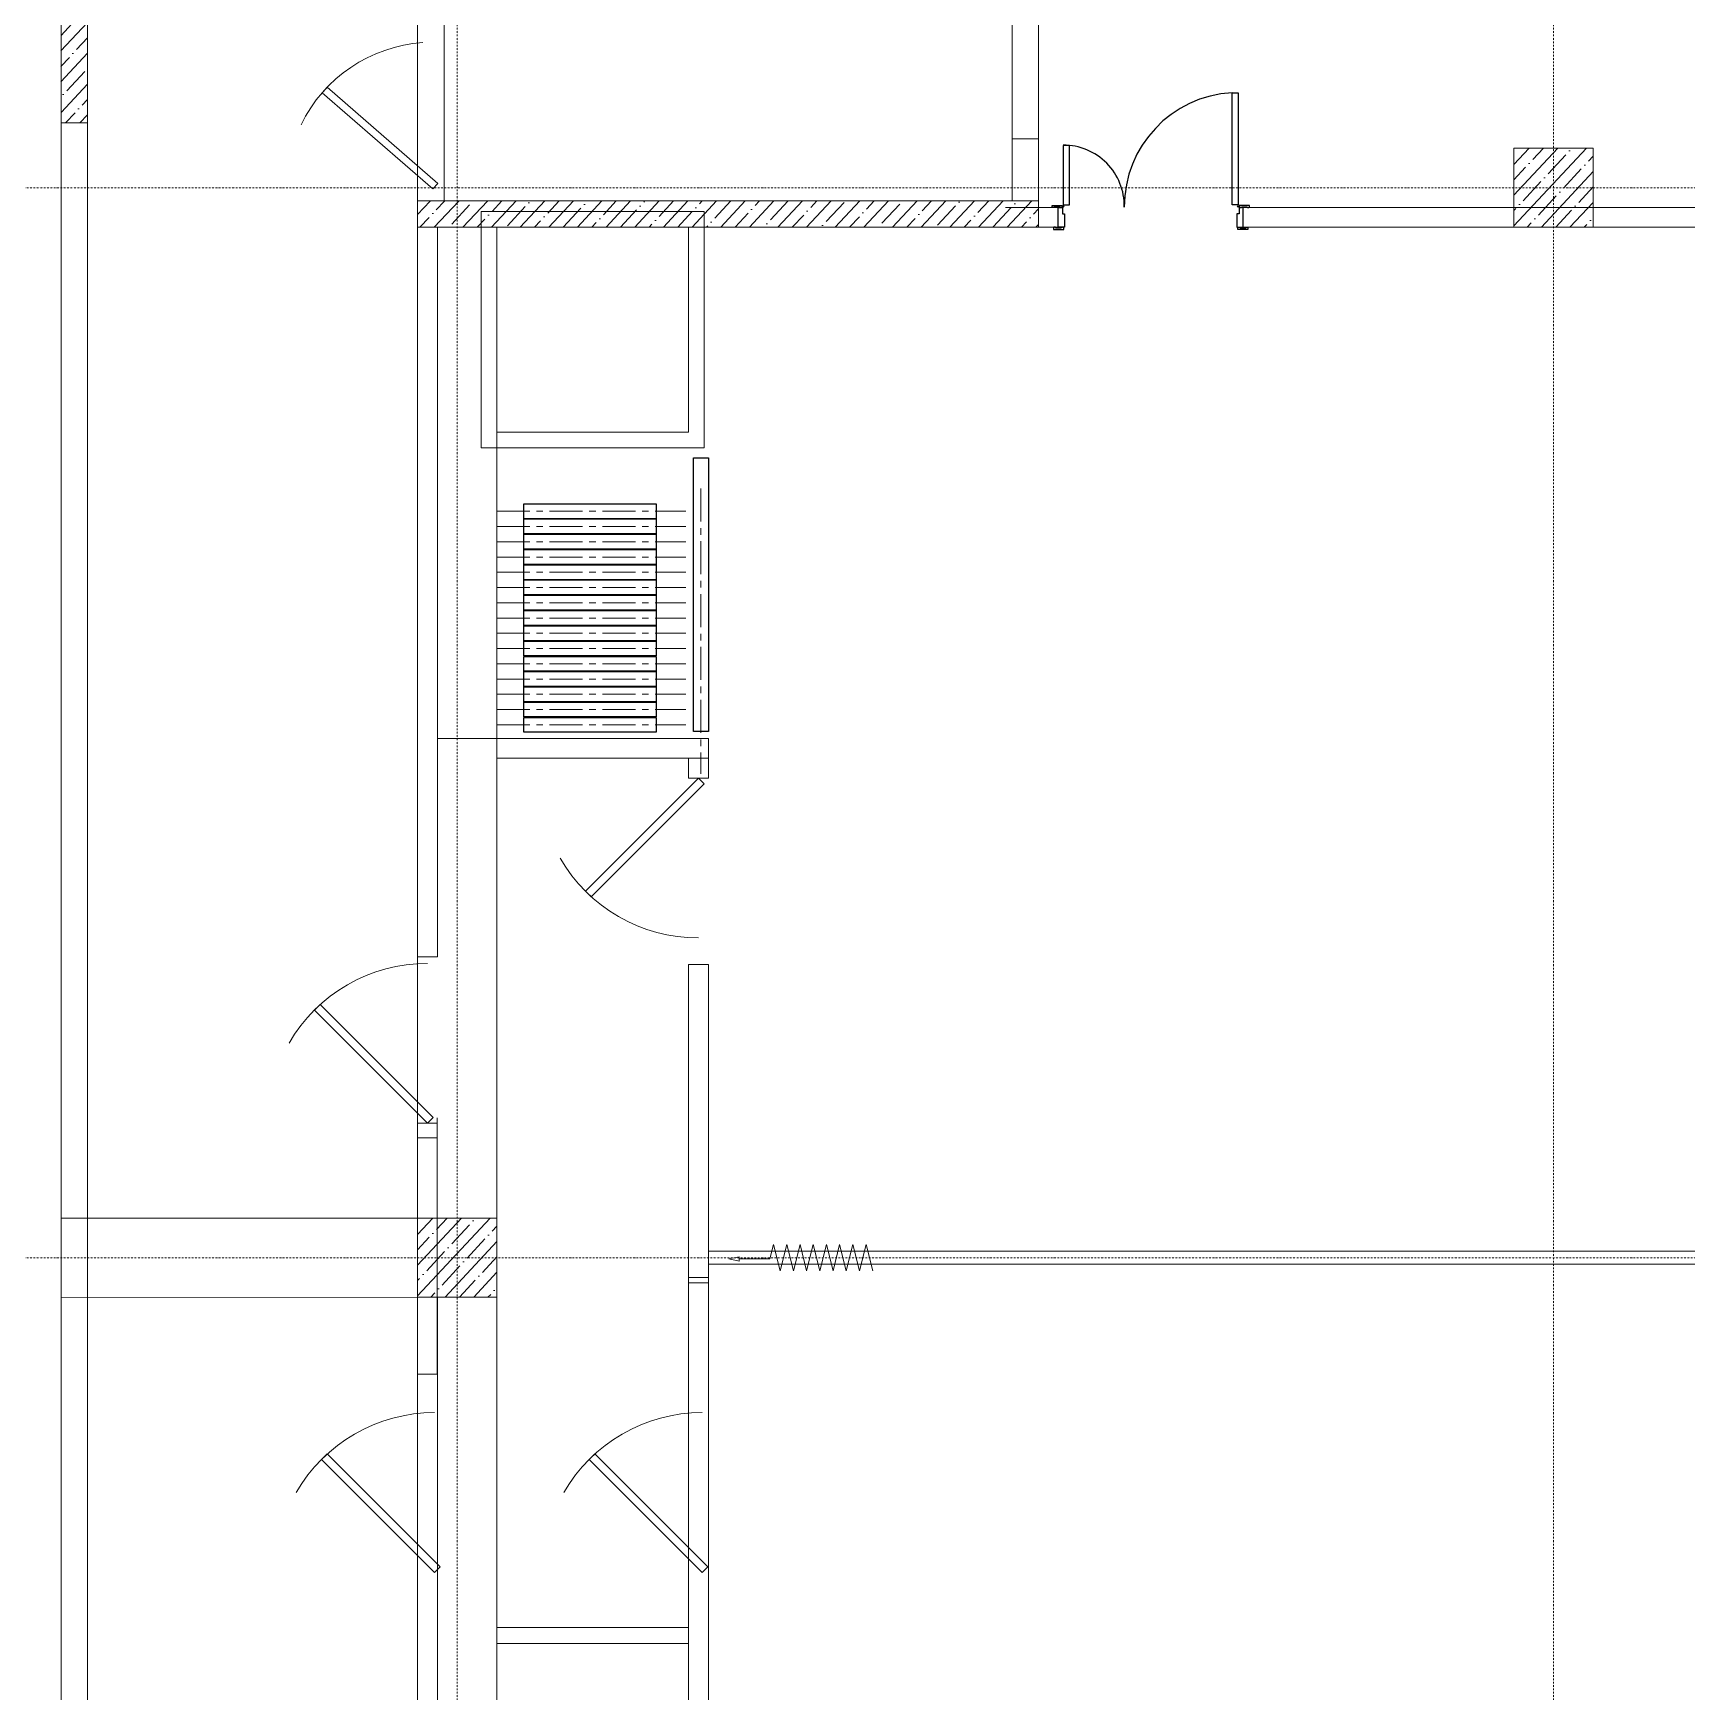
# Model space of a CAD drawing. Header units: millimetres. Extents: x -798 to 124478, y -405 to 121556.
# Drawn here: x 9167 to 21687, y 74892 to 87449 of the extents above; entities that cross this region are included whole.
import ezdxf

# ---------------------------------------------------------------- set-up
doc = ezdxf.new("R2010")
doc.units = ezdxf.units.MM
doc.linetypes.add('CENTER', pattern=[2, 1.25, -0.25, 0.25, -0.25])
doc.linetypes.add('Strichpunkt', pattern=[25.4, 12.7, -6.35, 0, -6.35])
for name, color, linetype, lineweight in [('A-AXES', 40, 'CENTER', 5), ('A-DOOR', 4, 'Continuous', 18), ('A-Hatch', 253, 'Continuous', 9), ('A-SLAB', 103, 'Continuous', 20), ('A-WALL-BRC', 30, 'Continuous', 13), ('A-WALL-BRCK', 5, 'Continuous', 9), ('A-WALL-CONC', 4, 'Continuous', 13), ('A-WALL-GVL', 5, 'Continuous', 13), ('concreet', 5, 'Continuous', 15), ('LWA', 9, 'Continuous', 0)]:
    doc.layers.add(name, color=color, linetype=linetype, lineweight=lineweight)
doc.layers.add('A-WALL-MOVALE', color=135, linetype='Continuous')
doc.layers.add('k3-doors', color=4, linetype='Continuous')

# ---------------------------------------------------------------- blocks, each defined once
blk = doc.blocks.new('*U22')
at = {"layer": 'k3-doors'}
for p, q in [((-84, 21), (-84, 869)), ((-84, 869), (-37, 869)), ((-37, 869), (-37, 21)), ((-1316, 469), (-1363, 469)), ((-1363, 469), (-1363, 21)), ((-1316, 21), (-1316, 469)), ((-1447, 3), (-1447, 16)), ((-1447, 16), (-1369, 16)), ((-1443, 3), (-1447, 3)), ((-1443, 0), (-1443, 3)), ((-1432, 0), (-1443, 0)), ((-1441, 16), (-1369, 16)), ((-1428, 6), (-1432, 0)), ((-1390, 6), (-1428, 6)), ((-1400, -150), (-1400, 0)), ((-1400, 0), (-1369, 0)), ((-1386, 0), (-1390, 6)), ((-1372, 0), (-1386, 0)), ((-1369, 3), (-1372, 3)), ((-1372, 3), (-1372, 0)), ((-1369, 16), (-1369, 3)), ((-1369, 16), (-1369, 3)), ((-1369, 0), (-1369, -49)), ((-1363, 21), (-1316, 21)), ((-37, 21), (-84, 21)), ((41, 16), (-31, 16)), ((-31, 16), (-31, 3)), ((47, 16), (-31, 16)), ((-31, 16), (-31, 3)), ((-31, 3), (-28, 3)), ((-28, 3), (-28, 0)), ((-14, 0), (-10, 6)), ((-10, 6), (28, 6)), ((0, -150), (0, 0)), ((28, 6), (32, 0)), ((32, 0), (43, 0)), ((43, 0), (43, 3)), ((43, 3), (47, 3)), ((47, 3), (47, 16)), ((-1369, -49), (-1353, -49)), ((-1353, -49), (-1353, -150)), ((-31, -49), (-47, -49)), ((-47, -49), (-47, -150)), ((-31, 0), (-31, -49)), ((0, 0), (-31, 0)), ((-28, 0), (-14, 0)), ((-1433, -153), (-1436, -153)), ((-1436, -153), (-1436, -166)), ((-1436, -166), (-1359, -166)), ((-1422, -150), (-1433, -150)), ((-1433, -150), (-1433, -153)), ((-1431, -166), (-1359, -166)), ((-1417, -156), (-1422, -150)), ((-1379, -156), (-1417, -156)), ((-1353, -150), (-1400, -150)), ((-1375, -150), (-1379, -156)), ((-1362, -150), (-1375, -150)), ((-1362, -153), (-1362, -150)), ((-1359, -153), (-1362, -153)), ((-1359, -166), (-1359, -153)), ((-1359, -166), (-1359, -153)), ((-47, -150), (0, -150)), ((-41, -166), (-41, -153)), ((-41, -153), (-38, -153)), ((-41, -166), (-41, -153)), ((31, -166), (-41, -166)), ((36, -166), (-41, -166)), ((-38, -153), (-38, -150)), ((-38, -150), (-25, -150)), ((-25, -150), (-21, -156)), ((-21, -156), (17, -156)), ((17, -156), (22, -150)), ((22, -150), (33, -150)), ((33, -150), (33, -153)), ((33, -153), (36, -153)), ((36, -153), (36, -166))]:
    blk.add_line(p, q, dxfattribs=at)
for centre, radius in [((-1363, 8), 4.86), ((-1363, 8), 3.93), ((-37, 8), 4.86), ((-37, 8), 3.93)]:
    blk.add_circle(centre, radius, dxfattribs=at)
for centre, radius, start, end in [((-37, 7), 863, 93.1084, 180.2665), ((-1361, 11), 461, 359.0606, 90.1687)]:
    blk.add_arc(centre, radius, start, end, dxfattribs=at)
blk = doc.blocks.new('DOOR121')
at = {"layer": 'A-WALL-CONC', "ltscale": 4}
blk.add_lwpolyline([(0, 0), (-856, -856), (-898, -813), (-43, 43)], close=True, dxfattribs=at)
blk.add_arc((0, 0), 1210, 180, 240, dxfattribs=at)
blk = doc.blocks.new('оси 2')
at = {"layer": 'A-AXES', "linetype": 'Strichpunkt', "transparency": 33554687}
for p, q in [((2171797, -2332748), (2171797, -2403523)), ((2180097, -2332748), (2180097, -2402262)), ((2162291, -2347346), (2204997, -2347346)), ((2162291, -2355446), (2204997, -2355446))]:
    blk.add_line(p, q, dxfattribs=at)
blk = doc.blocks.new('DOOR101')
at = {"layer": 'A-DOOR', "ltscale": 4, "transparency": 33554687}
blk.add_lwpolyline([(0, 0), (-714, -714), (-750, -678), (-36, 36)], close=True, dxfattribs=at)
blk.add_arc((0, 0), 1010, 180, 240, dxfattribs=at)

msp = doc.modelspace()

# ---------------------------------------------------------------- hatches: boundary and pattern name
at = {"layer": 'A-Hatch'}
h = msp.add_hatch(dxfattribs=at)
h.set_pattern_fill('ANSI35', color=256, scale=25, angle=-177.9339, style=0)
h.set_pattern_definition([(227.066067, (-97634.37, -582158.18), (116.227165, -108.13329), []), (227.066067, (-97746.55, -582162.23), (116.227165, -108.13329), [198.4375, -39.6875, 0, -39.6875])])
h.paths.add_polyline_path([(12078, 89229), (12078, 89029), (9578, 89029), (9578, 86769), (9378, 86769), (9377, 89228)])
h = msp.add_hatch(dxfattribs=at)
h.set_pattern_fill('ANSI35', color=256, scale=25, angle=-177.9339, style=0)
h.set_pattern_definition([(227.066067, (-88734.37, -584808.18), (116.227165, -108.13329), []), (227.066067, (-88846.55, -584812.23), (116.227165, -108.13329), [198.4375, -39.6875, 0, -39.6875])])
h.paths.add_polyline_path([(20978, 86579), (20978, 85979), (20378, 85979), (20377, 86578)])
h = msp.add_hatch(dxfattribs=at)
h.set_pattern_fill('ANSI35', color=256, scale=25, angle=-177.9339, style=0)
h.set_pattern_definition([(227.066067, (-92934.37, -585208.18), (116.227165, -108.13329), []), (227.066067, (-93046.55, -585212.23), (116.227165, -108.13329), [198.4375, -39.6875, 0, -39.6875])])
h.paths.add_polyline_path([(16778, 86179), (16778, 85979), (12078, 85979), (12077, 86178)])
h = msp.add_hatch(dxfattribs=at)
h.set_pattern_fill('ANSI35', color=256, scale=25, angle=-177.9339, style=0)
h.set_pattern_definition([(227.066067, (-97034.37, -592908.18), (116.227165, -108.13329), []), (227.066067, (-97146.55, -592912.23), (116.227165, -108.13329), [198.4375, -39.6875, 0, -39.6875])])
h.paths.add_polyline_path([(12678, 78479), (12678, 77879), (12078, 77879), (12077, 78478)])

# ---------------------------------------------------------------- linework, layer by layer
at = {"layer": 'A-AXES', "ltscale": 200}
for p, q in [((14222, 84002), (14222, 81841)), ((12677, 83830), (14109, 83830)), ((12677, 83714), (14109, 83714)), ((12677, 83599), (14109, 83599)), ((12677, 83483), (14109, 83483)), ((12677, 83368), (14109, 83368)), ((12677, 83252), (14109, 83252)), ((12677, 83137), (14109, 83137)), ((12677, 83021), (14109, 83021)), ((12677, 82906), (14109, 82906)), ((12677, 82790), (14109, 82790)), ((12677, 82675), (14109, 82675)), ((12677, 82559), (14109, 82559)), ((12677, 82444), (14109, 82444)), ((12677, 82328), (14109, 82328)), ((12677, 82213), (14109, 82213))]:
    msp.add_line(p, q, dxfattribs=at)
at = {"layer": 'A-SLAB'}
msp.add_line((12677, 85979), (12678, 54179), dxfattribs=at)
at = {"layer": 'A-WALL-BRCK'}
for p, q in [((16928, 86129), (16528, 86129)), ((16928, 86129), (16928, 85979)), ((28678, 86129), (18328, 86129)), ((16928, 85979), (16528, 85979)), ((28678, 85979), (18328, 85979)), ((12227, 82109), (14279, 82109)), ((14279, 78229), (28678, 78229)), ((14773, 78279), (14745, 78169)), ((14823, 78079), (14773, 78279)), ((14873, 78279), (14823, 78079)), ((14923, 78079), (14873, 78279)), ((14973, 78279), (14923, 78079)), ((15023, 78079), (14973, 78279)), ((15073, 78279), (15023, 78079)), ((15123, 78079), (15073, 78279)), ((15173, 78279), (15123, 78079)), ((15223, 78079), (15173, 78279)), ((15273, 78279), (15223, 78079)), ((15323, 78079), (15273, 78279)), ((15373, 78279), (15323, 78079)), ((15423, 78079), (15373, 78279)), ((15473, 78279), (15423, 78079)), ((15523, 78079), (15473, 78279)), ((14279, 78129), (28678, 78129)), ((14435, 78169), (14511, 78185)), ((14435, 78169), (14511, 78152)), ((14511, 78152), (14511, 78185)), ((14745, 78169), (14511, 78169))]:
    msp.add_line(p, q, dxfattribs=at)
at = {"layer": 'A-WALL-BRCK', "ltscale": 5, "transparency": 33554687}
for points in [[(12558, 86099), (14248, 86099), (14248, 84309), (12558, 84309)], [(12678, 85979), (14128, 85979), (14128, 84429), (12678, 84429)], [(12677, 75379), (14128, 75379), (14128, 75259), (12677, 75259)]]:
    msp.add_lwpolyline(points, close=True, dxfattribs=at)
at = {"layer": 'A-WALL-BRCK'}
msp.add_lwpolyline([(12077, 79237), (12077, 79087), (12227, 79087), (12227, 79237)], dxfattribs=at)
at = {"layer": 'A-WALL-GVL'}
for points in [[(12078, 80457), (12228, 80457), (12228, 85979), (12078, 85979)], [(12678, 82109), (14279, 82109), (14279, 81959), (12678, 81959)], [(14279, 81959), (14129, 81959), (14129, 81809), (14279, 81809)], [(14279, 80399), (14129, 80399), (14129, 77989), (14279, 77989)], [(12077, 77297), (12227, 77297), (12227, 79197), (12077, 79197)], [(14279, 78029), (14129, 78029), (14129, 68699), (14279, 68699)], [(12078, 70379), (12228, 70379), (12228, 77879), (12078, 77879)]]:
    msp.add_lwpolyline(points, close=True, dxfattribs=at)
at = {"layer": 'A-WALL-MOVALE'}
for points in [[(14166, 84234), (14279, 84234), (14279, 82163), (14166, 82163)], [(12883, 83773), (12883, 83886), (13883, 83886), (13883, 83773)], [(12883, 83658), (12883, 83771), (13883, 83771), (13883, 83658)], [(12883, 83542), (12883, 83655), (13883, 83655), (13883, 83542)], [(12883, 83427), (12883, 83540), (13883, 83540), (13883, 83427)], [(12883, 83311), (12883, 83424), (13883, 83424), (13883, 83311)], [(12883, 83196), (12883, 83309), (13883, 83309), (13883, 83196)], [(12883, 83080), (12883, 83193), (13883, 83193), (13883, 83080)], [(12883, 82965), (12883, 83078), (13883, 83078), (13883, 82965)], [(12883, 82849), (12883, 82962), (13883, 82962), (13883, 82849)], [(12883, 82734), (12883, 82847), (13883, 82847), (13883, 82734)], [(12883, 82618), (12883, 82731), (13883, 82731), (13883, 82618)], [(12883, 82503), (12883, 82616), (13883, 82616), (13883, 82503)], [(12883, 82387), (12883, 82500), (13883, 82500), (13883, 82387)], [(12883, 82272), (12883, 82385), (13883, 82385), (13883, 82272)], [(12883, 82156), (12883, 82269), (13883, 82269), (13883, 82156)]]:
    msp.add_lwpolyline(points, close=True, dxfattribs=at)
at = {"layer": 'concreet'}
msp.add_line((9378, 86769), (9578, 86769), dxfattribs=at)
at = {"layer": 'concreet', "lineweight": 13}
msp.add_line((16578, 86649), (16778, 86649), dxfattribs=at)
at = {"layer": 'concreet', "transparency": 33554687}
msp.add_line((12078, 85979), (12078, 86179), dxfattribs=at)
at = {"layer": 'concreet'}
for points in [[(12078, 50929), (9378, 50929), (9378, 89229), (12078, 89229)], [(12078, 51129), (9578, 51129), (9578, 89029), (12078, 89029)]]:
    msp.add_lwpolyline(points, dxfattribs=at)
at = {"layer": 'concreet', "lineweight": 13}
for points in [[(12078, 88629), (12278, 88629), (12278, 86179), (12078, 86179)], [(16578, 88629), (16778, 88629), (16778, 86179), (16578, 86179)]]:
    msp.add_lwpolyline(points, close=True, dxfattribs=at)
at = {"layer": 'concreet'}
for points in [[(20378, 85979), (20978, 85979), (20978, 86579), (20378, 86579)], [(12078, 77879), (12678, 77879), (12678, 78479), (12078, 78479)]]:
    msp.add_lwpolyline(points, close=True, dxfattribs=at)
at = {"layer": 'concreet', "color": 4, "lineweight": 9, "ltscale": 200}
msp.add_lwpolyline([(34936, 31560), (12078, 29957), (12078, 86179)], dxfattribs=at)
at = {"layer": 'concreet', "transparency": 33554687}
for points in [[(12078, 86179), (12078, 85979), (16778, 85979), (16778, 86179)], [(16778, 86179), (16778, 86179), (12078, 86179), (12078, 86179)]]:
    msp.add_lwpolyline(points, dxfattribs=at)
at = {"layer": 'LWA', "ltscale": 200}
msp.add_lwpolyline([(12078, 78478), (9378, 78479), (9378, 77879), (12078, 77878)], close=True, dxfattribs=at)

# ---------------------------------------------------------------- block references
msp.add_blockref('оси 2', (-2159419, 2433624))
at = {"layer": 'A-WALL-BRC', "xscale": 1.1, "yscale": 1.1, "zscale": 1.1, "rotation": 274.0117377900301}
msp.add_blockref('DOOR101', (12194, 86269), dxfattribs=at)
at = {"layer": 'A-WALL-BRC', "xscale": -1, "rotation": 270}
msp.add_blockref('DOOR121', (14204, 81809), dxfattribs=at)
at = {"layer": 'A-WALL-BRC', "rotation": 270}
for p in [(12152, 79197), (12206, 75796), (14232, 75796)]:
    msp.add_blockref('DOOR121', p, dxfattribs=at)
at = {"layer": 'k3-doors', "rotation": 0.003835231263047292}
msp.add_blockref('*U22', (18328, 86129), dxfattribs=at)

doc.saveas('drawing.dxf')
